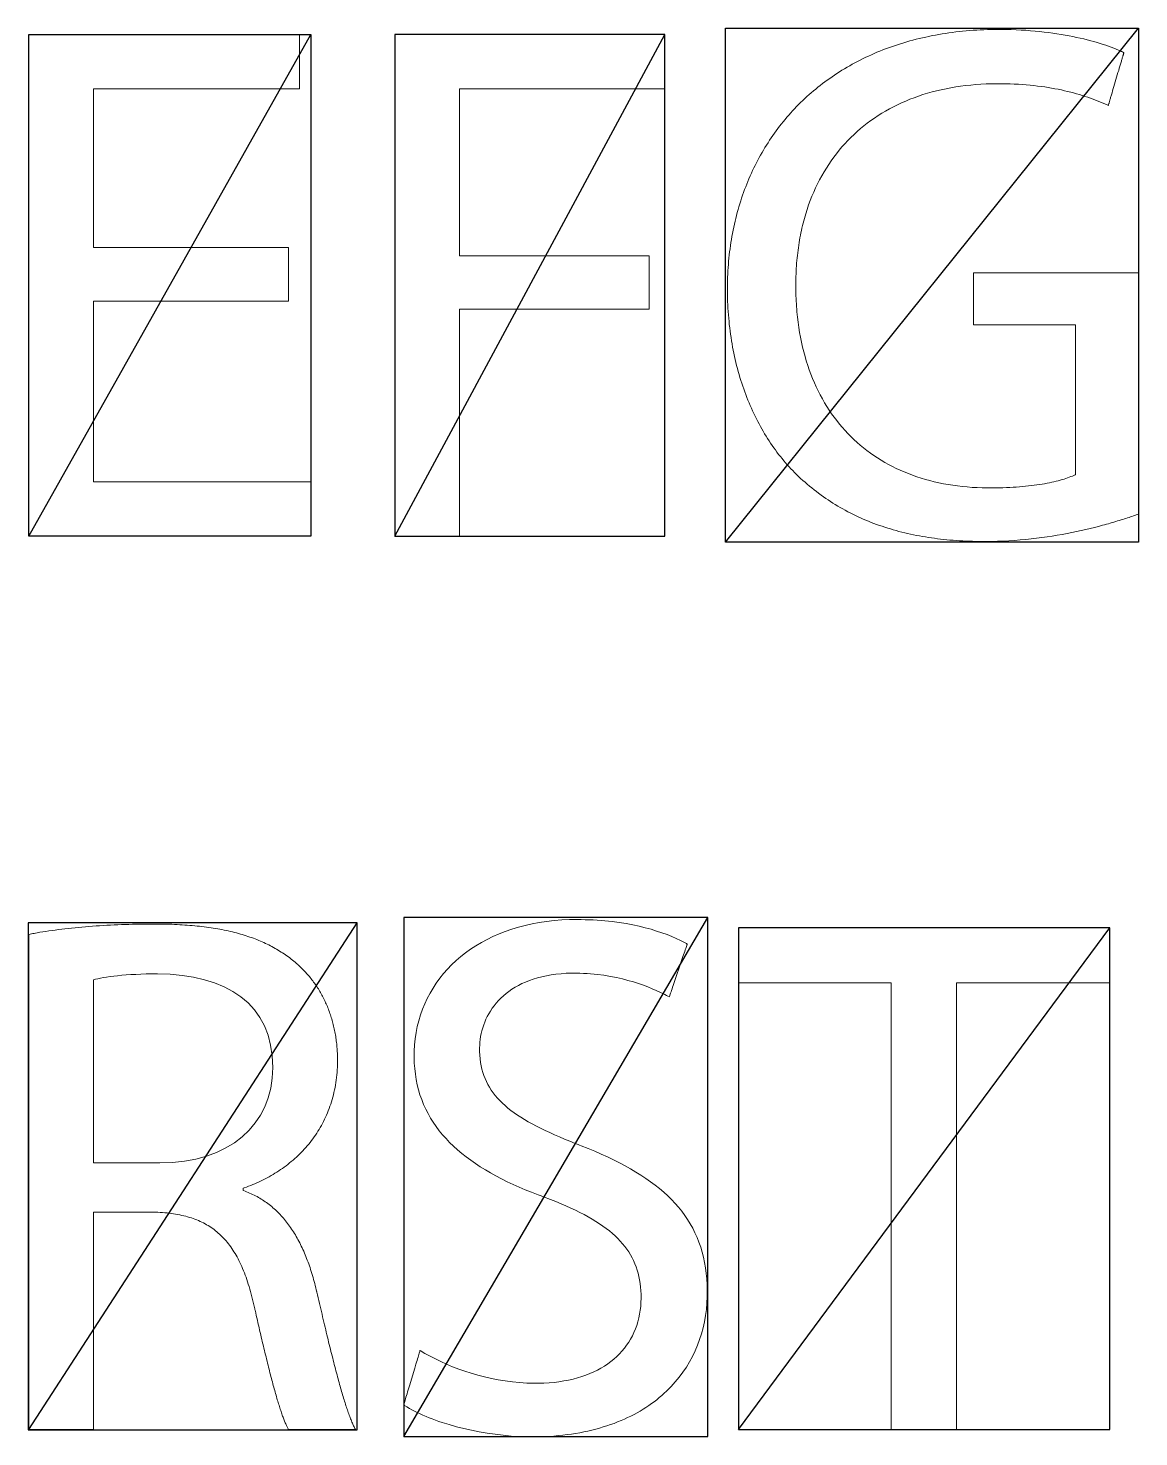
# Model space of a CAD drawing. Header units: millimetres. Extents: x 0 to 125, y 0 to 142.
# Drawn here: x 2.36 to 26.72, y 71.18 to 102.07 of the extents above; entities that cross this region are included whole.
import ezdxf

# ---------------------------------------------------------------- set-up
doc = ezdxf.new("R2010")
doc.units = ezdxf.units.MM
doc.header["$MEASUREMENT"] = 0
doc.layers.add('Layer 1', color=7, linetype='Continuous')

msp = doc.modelspace()

# ---------------------------------------------------------------- linework, layer by layer
for p, q in [((17.654, 90.8), (26.709, 102.07)), ((2.37, 90.928), (8.555, 101.929)), ((10.398, 90.928), (16.323, 101.929)), ((10.595, 71.188), (17.265, 82.566)), ((2.37, 71.346), (9.575, 82.451)), ((17.938, 71.346), (26.081, 82.346))]:
    msp.add_line(p, q)
for points in [[(17.654, 102.07), (26.709, 102.07), (26.709, 90.8), (17.654, 90.8)], [(8.555, 90.928), (2.37, 90.928), (2.37, 101.929), (8.555, 101.929)], [(10.398, 90.928), (16.323, 90.928), (16.323, 101.929), (10.398, 101.929)], [(10.595, 71.188), (17.265, 71.188), (17.265, 82.566), (10.595, 82.566)], [(2.357, 71.333), (9.575, 71.333), (9.575, 82.451), (2.357, 82.451)], [(17.938, 71.346), (26.081, 71.346), (26.081, 82.346), (17.938, 82.346)]]:
    msp.add_lwpolyline(points, close=True)
at = {"layer": 'Layer 1', "lineweight": 0}
for points in [[(26.718, 91.418), (26.69, 91.408), (26.661, 91.398), (26.631, 91.387), (26.6, 91.377), (26.568, 91.366), (26.536, 91.355), (26.503, 91.344), (26.469, 91.333), (26.435, 91.321), (26.4, 91.31), (26.364, 91.298), (26.327, 91.287), (26.29, 91.275), (26.252, 91.264), (26.213, 91.252), (26.173, 91.24), (26.133, 91.228), (26.092, 91.216), (26.051, 91.204), (26.009, 91.193), (25.966, 91.181), (25.923, 91.169), (25.834, 91.145), (25.743, 91.122), (25.649, 91.099), (25.553, 91.076), (25.455, 91.054), (25.354, 91.032), (25.251, 91.011), (25.146, 90.99), (25.039, 90.97), (24.93, 90.951), (24.819, 90.933), (24.706, 90.916), (24.592, 90.9), (24.475, 90.885), (24.357, 90.871), (24.237, 90.859), (24.116, 90.848), (23.993, 90.838), (23.869, 90.83), (23.743, 90.823), (23.615, 90.819), (23.487, 90.816), (23.357, 90.814), (23.341, 90.814), (23.323, 90.814), (23.286, 90.814), (23.213, 90.815), (23.141, 90.816), (23.069, 90.818), (22.998, 90.82), (22.927, 90.823), (22.856, 90.827), (22.785, 90.831), (22.715, 90.835), (22.646, 90.841), (22.576, 90.846), (22.507, 90.853), (22.439, 90.86), (22.371, 90.867), (22.303, 90.875), (22.236, 90.884), (22.169, 90.893), (22.102, 90.903), (22.036, 90.914), (21.97, 90.925), (21.904, 90.937), (21.839, 90.949), (21.774, 90.962), (21.71, 90.976), (21.646, 90.99), (21.582, 91.005), (21.519, 91.02), (21.456, 91.036), (21.394, 91.053), (21.332, 91.071), (21.27, 91.089), (21.209, 91.107), (21.148, 91.127), (21.087, 91.147), (21.027, 91.167), (20.967, 91.189), (20.908, 91.211), (20.849, 91.234), (20.79, 91.257), (20.732, 91.281), (20.674, 91.306), (20.616, 91.331), (20.559, 91.357), (20.502, 91.384), (20.446, 91.411), (20.39, 91.44), (20.334, 91.468), (20.279, 91.498), (20.224, 91.528), (20.169, 91.559), (20.115, 91.591), (20.061, 91.623), (20.008, 91.657), (19.955, 91.69), (19.902, 91.725), (19.85, 91.76), (19.798, 91.796), (19.747, 91.833), (19.695, 91.871), (19.645, 91.909), (19.594, 91.948), (19.544, 91.988), (19.495, 92.029), (19.445, 92.07), (19.397, 92.112), (19.348, 92.155), (19.3, 92.198), (19.252, 92.243), (19.229, 92.265), (19.208, 92.286), (19.166, 92.326), (19.126, 92.368), (19.086, 92.41), (19.046, 92.453), (19.007, 92.497), (18.968, 92.541), (18.93, 92.586), (18.892, 92.632), (18.855, 92.678), (18.818, 92.725), (18.781, 92.773), (18.746, 92.821), (18.71, 92.87), (18.676, 92.92), (18.642, 92.97), (18.608, 93.021), (18.575, 93.072), (18.542, 93.124), (18.51, 93.177), (18.479, 93.23), (18.448, 93.284), (18.417, 93.338), (18.387, 93.393), (18.358, 93.449), (18.329, 93.505), (18.301, 93.562), (18.274, 93.619), (18.247, 93.677), (18.22, 93.735), (18.194, 93.794), (18.169, 93.854), (18.145, 93.914), (18.121, 93.974), (18.097, 94.036), (18.074, 94.097), (18.052, 94.159), (18.031, 94.222), (18.01, 94.285), (17.989, 94.348), (17.97, 94.412), (17.951, 94.477), (17.932, 94.542), (17.915, 94.607), (17.897, 94.673), (17.881, 94.74), (17.865, 94.807), (17.85, 94.874), (17.836, 94.941), (17.822, 95.01), (17.809, 95.078), (17.796, 95.147), (17.784, 95.217), (17.773, 95.286), (17.763, 95.357), (17.753, 95.427), (17.744, 95.498), (17.736, 95.57), (17.729, 95.641), (17.722, 95.713), (17.716, 95.786), (17.71, 95.859), (17.705, 95.932), (17.701, 96.005), (17.698, 96.079), (17.696, 96.154), (17.694, 96.228), (17.693, 96.303), (17.693, 96.341), (17.693, 96.359), (17.693, 96.362), (17.693, 96.363), (17.693, 96.365), (17.693, 96.374), (17.693, 96.392), (17.694, 96.464), (17.696, 96.535), (17.698, 96.607), (17.701, 96.678), (17.705, 96.748), (17.71, 96.819), (17.715, 96.889), (17.721, 96.958), (17.728, 97.028), (17.735, 97.097), (17.743, 97.166), (17.752, 97.234), (17.762, 97.302), (17.772, 97.37), (17.783, 97.437), (17.794, 97.505), (17.806, 97.571), (17.819, 97.638), (17.833, 97.704), (17.847, 97.77), (17.862, 97.835), (17.878, 97.9), (17.894, 97.965), (17.911, 98.029), (17.929, 98.093), (17.947, 98.156), (17.966, 98.219), (17.986, 98.282), (18.006, 98.345), (18.027, 98.407), (18.049, 98.468), (18.072, 98.529), (18.095, 98.59), (18.118, 98.651), (18.143, 98.711), (18.167, 98.77), (18.193, 98.829), (18.219, 98.888), (18.246, 98.946), (18.274, 99.004), (18.302, 99.062), (18.331, 99.119), (18.36, 99.176), (18.391, 99.232), (18.421, 99.287), (18.453, 99.343), (18.485, 99.398), (18.517, 99.452), (18.551, 99.506), (18.585, 99.559), (18.619, 99.612), (18.654, 99.665), (18.69, 99.717), (18.727, 99.769), (18.764, 99.82), (18.801, 99.87), (18.84, 99.92), (18.878, 99.97), (18.918, 100.019), (18.958, 100.068), (18.999, 100.116), (19.04, 100.164), (19.082, 100.211), (19.124, 100.258), (19.167, 100.304), (19.211, 100.349), (19.255, 100.394), (19.3, 100.439), (19.346, 100.483), (19.392, 100.527), (19.438, 100.57), (19.486, 100.612), (19.534, 100.654), (19.582, 100.695), (19.631, 100.736), (19.68, 100.776), (19.731, 100.816), (19.781, 100.855), (19.833, 100.894), (19.884, 100.932), (19.937, 100.969), (19.99, 101.006), (20.043, 101.042), (20.097, 101.078), (20.152, 101.113), (20.207, 101.147), (20.263, 101.181), (20.319, 101.215), (20.376, 101.247), (20.434, 101.28), (20.492, 101.311), (20.55, 101.342), (20.609, 101.372), (20.669, 101.402), (20.729, 101.431), (20.79, 101.459), (20.851, 101.487), (20.913, 101.514), (20.975, 101.541), (21.038, 101.567), (21.101, 101.592), (21.165, 101.617), (21.23, 101.641), (21.295, 101.664), (21.36, 101.686), (21.426, 101.708), (21.493, 101.73), (21.56, 101.75), (21.627, 101.77), (21.695, 101.79), (21.764, 101.808), (21.833, 101.826), (21.903, 101.843), (21.973, 101.86), (22.043, 101.876), (22.114, 101.891), (22.186, 101.906), (22.258, 101.919), (22.331, 101.932), (22.404, 101.945), (22.477, 101.956), (22.551, 101.967), (22.626, 101.977), (22.701, 101.987), (22.777, 101.996), (22.853, 102.004), (22.929, 102.011), (23.006, 102.017), (23.084, 102.023), (23.162, 102.028), (23.24, 102.033), (23.319, 102.036), (23.398, 102.039), (23.478, 102.041), (23.558, 102.042), (23.639, 102.043), (23.649, 102.043), (23.653, 102.043), (23.66, 102.043), (23.674, 102.043), (23.702, 102.043), (23.812, 102.041), (23.921, 102.038), (24.029, 102.034), (24.135, 102.029), (24.239, 102.023), (24.342, 102.015), (24.443, 102.006), (24.542, 101.996), (24.64, 101.986), (24.736, 101.974), (24.83, 101.961), (24.922, 101.948), (25.012, 101.933), (25.1, 101.918), (25.187, 101.902), (25.271, 101.886), (25.353, 101.869), (25.434, 101.851), (25.512, 101.833), (25.588, 101.814), (25.662, 101.795), (25.733, 101.775), (25.802, 101.755), (25.869, 101.735), (25.934, 101.715), (25.996, 101.694), (26.056, 101.674), (26.114, 101.653), (26.169, 101.632), (26.221, 101.612), (26.271, 101.591), (26.295, 101.581), (26.319, 101.571), (26.341, 101.56), (26.363, 101.55), (26.385, 101.54), (26.39, 101.538), (26.391, 101.537), (26.392, 101.537), (26.392, 101.537), (26.392, 101.537), (26.391, 101.535), (26.39, 101.532), (26.389, 101.527), (26.387, 101.521), (26.385, 101.514), (26.383, 101.506), (26.38, 101.496), (26.377, 101.486), (26.373, 101.474), (26.369, 101.461), (26.365, 101.447), (26.361, 101.432), (26.356, 101.416), (26.351, 101.399), (26.346, 101.382), (26.34, 101.363), (26.335, 101.344), (26.329, 101.324), (26.323, 101.304), (26.316, 101.283), (26.303, 101.238), (26.29, 101.192), (26.276, 101.145), (26.261, 101.095), (26.246, 101.045), (26.216, 100.944), (26.186, 100.843), (26.172, 100.793), (26.157, 100.745), (26.144, 100.698), (26.13, 100.653), (26.117, 100.61), (26.111, 100.589), (26.106, 100.569), (26.1, 100.55), (26.094, 100.532), (26.089, 100.514), (26.084, 100.498), (26.08, 100.482), (26.075, 100.467), (26.071, 100.453), (26.067, 100.44), (26.064, 100.429), (26.061, 100.418), (26.058, 100.408), (26.055, 100.4), (26.053, 100.393), (26.052, 100.387), (26.05, 100.383), (26.05, 100.38), (26.049, 100.378), (26.049, 100.378), (26.049, 100.378), (26.049, 100.378), (26.048, 100.378), (26.045, 100.38), (26.039, 100.383), (25.986, 100.405), (25.933, 100.428), (25.88, 100.45), (25.825, 100.472), (25.769, 100.493), (25.713, 100.515), (25.655, 100.535), (25.597, 100.555), (25.537, 100.575), (25.477, 100.595), (25.415, 100.614), (25.352, 100.632), (25.288, 100.65), (25.223, 100.667), (25.156, 100.683), (25.089, 100.699), (25.02, 100.715), (24.949, 100.729), (24.877, 100.743), (24.804, 100.756), (24.729, 100.769), (24.653, 100.781), (24.576, 100.791), (24.496, 100.801), (24.416, 100.811), (24.333, 100.819), (24.249, 100.826), (24.163, 100.833), (24.076, 100.839), (23.986, 100.843), (23.895, 100.847), (23.802, 100.849), (23.707, 100.851), (23.659, 100.851), (23.635, 100.851), (23.623, 100.851), (23.62, 100.851), (23.618, 100.851), (23.618, 100.851), (23.616, 100.851), (23.602, 100.851), (23.485, 100.85), (23.369, 100.846), (23.255, 100.841), (23.141, 100.833), (23.03, 100.823), (22.919, 100.811), (22.81, 100.797), (22.702, 100.781), (22.595, 100.763), (22.489, 100.743), (22.385, 100.721), (22.283, 100.697), (22.182, 100.671), (22.082, 100.642), (21.983, 100.612), (21.886, 100.58), (21.791, 100.546), (21.696, 100.51), (21.604, 100.472), (21.513, 100.432), (21.423, 100.39), (21.335, 100.346), (21.248, 100.3), (21.163, 100.252), (21.08, 100.203), (20.998, 100.152), (20.918, 100.098), (20.839, 100.043), (20.762, 99.986), (20.687, 99.927), (20.613, 99.867), (20.541, 99.804), (20.471, 99.74), (20.402, 99.674), (20.335, 99.606), (20.27, 99.537), (20.207, 99.466), (20.145, 99.393), (20.085, 99.318), (20.027, 99.241), (19.971, 99.163), (19.916, 99.083), (19.864, 99.002), (19.813, 98.918), (19.764, 98.834), (19.717, 98.747), (19.672, 98.659), (19.629, 98.569), (19.588, 98.477), (19.549, 98.384), (19.511, 98.29), (19.476, 98.193), (19.443, 98.095), (19.412, 97.996), (19.382, 97.895), (19.355, 97.792), (19.342, 97.74), (19.33, 97.688), (19.318, 97.636), (19.307, 97.583), (19.296, 97.529), (19.286, 97.475), (19.276, 97.421), (19.267, 97.367), (19.259, 97.312), (19.251, 97.257), (19.243, 97.201), (19.236, 97.145), (19.23, 97.089), (19.224, 97.032), (19.218, 96.975), (19.213, 96.917), (19.209, 96.86), (19.205, 96.801), (19.202, 96.743), (19.199, 96.684), (19.197, 96.625), (19.196, 96.565), (19.195, 96.505), (19.194, 96.445), (19.195, 96.323), (19.196, 96.262), (19.198, 96.202), (19.2, 96.142), (19.203, 96.083), (19.206, 96.024), (19.21, 95.965), (19.215, 95.907), (19.22, 95.849), (19.225, 95.792), (19.231, 95.735), (19.245, 95.622), (19.26, 95.51), (19.278, 95.4), (19.297, 95.292), (19.319, 95.185), (19.343, 95.079), (19.368, 94.976), (19.396, 94.874), (19.425, 94.773), (19.457, 94.674), (19.49, 94.577), (19.525, 94.481), (19.563, 94.387), (19.602, 94.295), (19.643, 94.204), (19.685, 94.115), (19.73, 94.028), (19.777, 93.942), (19.825, 93.858), (19.875, 93.776), (19.927, 93.695), (19.98, 93.616), (20.036, 93.539), (20.093, 93.464), (20.151, 93.39), (20.212, 93.319), (20.274, 93.249), (20.338, 93.18), (20.403, 93.114), (20.47, 93.049), (20.539, 92.986), (20.609, 92.925), (20.681, 92.866), (20.755, 92.809), (20.83, 92.753), (20.907, 92.7), (20.985, 92.648), (21.064, 92.598), (21.146, 92.55), (21.228, 92.504), (21.312, 92.46), (21.398, 92.417), (21.485, 92.377), (21.574, 92.339), (21.663, 92.302), (21.755, 92.268), (21.847, 92.235), (21.941, 92.205), (22.037, 92.176), (22.133, 92.149), (22.231, 92.125), (22.331, 92.102), (22.431, 92.082), (22.533, 92.063), (22.636, 92.047), (22.741, 92.032), (22.847, 92.02), (22.953, 92.01), (23.061, 92.001), (23.171, 91.995), (23.281, 91.991), (23.393, 91.989), (23.421, 91.989), (23.435, 91.989), (23.438, 91.989), (23.439, 91.989), (23.442, 91.989), (23.462, 91.989), (23.503, 91.989), (23.582, 91.99), (23.661, 91.992), (23.737, 91.994), (23.813, 91.997), (23.886, 92), (23.959, 92.004), (24.029, 92.009), (24.098, 92.014), (24.166, 92.019), (24.232, 92.025), (24.296, 92.032), (24.359, 92.039), (24.421, 92.047), (24.481, 92.055), (24.539, 92.064), (24.596, 92.073), (24.651, 92.082), (24.705, 92.092), (24.757, 92.102), (24.807, 92.113), (24.856, 92.124), (24.904, 92.135), (24.95, 92.147), (24.994, 92.159), (25.037, 92.171), (25.078, 92.183), (25.117, 92.196), (25.155, 92.209), (25.192, 92.223), (25.226, 92.236), (25.26, 92.25), (25.291, 92.264), (25.321, 92.278), (25.328, 92.282), (25.33, 92.283), (25.331, 92.283), (25.331, 92.283), (25.331, 92.283), (25.331, 92.285), (25.331, 92.287), (25.331, 92.29), (25.331, 92.294), (25.331, 92.3), (25.331, 92.306), (25.331, 92.313), (25.331, 92.321), (25.331, 92.33), (25.331, 92.34), (25.331, 92.351), (25.331, 92.363), (25.331, 92.375), (25.331, 92.389), (25.331, 92.403), (25.331, 92.418), (25.331, 92.434), (25.331, 92.45), (25.331, 92.468), (25.331, 92.486), (25.331, 92.505), (25.331, 92.524), (25.331, 92.545), (25.331, 92.566), (25.331, 92.587), (25.331, 92.61), (25.331, 92.656), (25.331, 92.705), (25.331, 92.757), (25.331, 92.81), (25.331, 92.866), (25.331, 92.923), (25.331, 92.983), (25.331, 93.044), (25.331, 93.107), (25.331, 93.171), (25.331, 93.236), (25.331, 93.303), (25.331, 93.371), (25.331, 93.44), (25.331, 93.509), (25.331, 93.58), (25.331, 93.722), (25.331, 93.866), (25.331, 94.153), (25.331, 94.295), (25.331, 94.365), (25.331, 94.435), (25.331, 94.503), (25.331, 94.57), (25.331, 94.637), (25.331, 94.702), (25.331, 94.765), (25.331, 94.827), (25.331, 94.888), (25.331, 94.946), (25.331, 95.003), (25.331, 95.058), (25.331, 95.111), (25.331, 95.161), (25.331, 95.209), (25.331, 95.255), (25.331, 95.277), (25.331, 95.298), (25.331, 95.318), (25.331, 95.338), (25.331, 95.357), (25.331, 95.375), (25.331, 95.393), (25.331, 95.41), (25.331, 95.426), (25.331, 95.441), (25.331, 95.455), (25.331, 95.469), (25.331, 95.482), (25.331, 95.493), (25.331, 95.504), (25.331, 95.515), (25.331, 95.524), (25.331, 95.532), (25.331, 95.539), (25.331, 95.546), (25.331, 95.551), (25.331, 95.556), (25.331, 95.559), (25.331, 95.562), (25.331, 95.563), (25.331, 95.564), (25.33, 95.564), (25.329, 95.564), (25.327, 95.564), (25.325, 95.564), (25.322, 95.564), (25.318, 95.564), (25.313, 95.564), (25.308, 95.564), (25.296, 95.564), (25.281, 95.564), (25.264, 95.564), (25.245, 95.564), (25.223, 95.564), (25.199, 95.564), (25.174, 95.564), (25.146, 95.564), (25.116, 95.564), (25.085, 95.564), (25.052, 95.564), (25.018, 95.564), (24.981, 95.564), (24.944, 95.564), (24.905, 95.564), (24.865, 95.564), (24.823, 95.564), (24.781, 95.564), (24.737, 95.564), (24.693, 95.564), (24.648, 95.564), (24.602, 95.564), (24.555, 95.564), (24.46, 95.564), (24.363, 95.564), (24.265, 95.564), (24.069, 95.564), (23.972, 95.564), (23.877, 95.564), (23.83, 95.564), (23.784, 95.564), (23.739, 95.564), (23.694, 95.564), (23.65, 95.564), (23.608, 95.564), (23.566, 95.564), (23.526, 95.564), (23.487, 95.564), (23.449, 95.564), (23.413, 95.564), (23.378, 95.564), (23.345, 95.564), (23.313, 95.564), (23.284, 95.564), (23.256, 95.564), (23.23, 95.564), (23.206, 95.564), (23.184, 95.564), (23.164, 95.564), (23.147, 95.564), (23.132, 95.564), (23.119, 95.564), (23.109, 95.564), (23.105, 95.564), (23.102, 95.564), (23.099, 95.564), (23.097, 95.564), (23.096, 95.564), (23.095, 95.564), (23.095, 95.564), (23.095, 95.566), (23.095, 95.569), (23.095, 95.574), (23.095, 95.58), (23.095, 95.587), (23.095, 95.595), (23.095, 95.605), (23.095, 95.616), (23.095, 95.627), (23.095, 95.64), (23.095, 95.654), (23.095, 95.669), (23.095, 95.685), (23.095, 95.701), (23.095, 95.719), (23.095, 95.737), (23.095, 95.756), (23.095, 95.776), (23.095, 95.817), (23.095, 95.861), (23.095, 95.906), (23.095, 95.953), (23.095, 96.002), (23.095, 96.101), (23.095, 96.202), (23.095, 96.251), (23.095, 96.3), (23.095, 96.348), (23.095, 96.394), (23.095, 96.438), (23.095, 96.48), (23.095, 96.5), (23.095, 96.52), (23.095, 96.539), (23.095, 96.557), (23.095, 96.574), (23.095, 96.59), (23.095, 96.606), (23.095, 96.62), (23.095, 96.634), (23.095, 96.646), (23.095, 96.658), (23.095, 96.668), (23.095, 96.677), (23.095, 96.685), (23.095, 96.692), (23.095, 96.697), (23.095, 96.702), (23.095, 96.704), (23.095, 96.706), (23.095, 96.706), (23.096, 96.706), (23.097, 96.706), (23.1, 96.706), (23.104, 96.706), (23.11, 96.706), (23.116, 96.706), (23.123, 96.706), (23.131, 96.706), (23.141, 96.706), (23.151, 96.706), (23.162, 96.706), (23.175, 96.706), (23.188, 96.706), (23.202, 96.706), (23.218, 96.706), (23.234, 96.706), (23.251, 96.706), (23.268, 96.706), (23.287, 96.706), (23.307, 96.706), (23.327, 96.706), (23.348, 96.706), (23.37, 96.706), (23.393, 96.706), (23.416, 96.706), (23.441, 96.706), (23.466, 96.706), (23.491, 96.706), (23.518, 96.706), (23.545, 96.706), (23.572, 96.706), (23.63, 96.706), (23.689, 96.706), (23.751, 96.706), (23.815, 96.706), (23.881, 96.706), (23.949, 96.706), (24.019, 96.706), (24.09, 96.706), (24.162, 96.706), (24.236, 96.706), (24.311, 96.706), (24.388, 96.706), (24.465, 96.706), (24.621, 96.706), (24.779, 96.706), (25.097, 96.706), (25.255, 96.706), (25.333, 96.706), (25.41, 96.706), (25.486, 96.706), (25.562, 96.706), (25.636, 96.706), (25.709, 96.706), (25.78, 96.706), (25.85, 96.706), (25.918, 96.706), (25.985, 96.706), (26.049, 96.706), (26.112, 96.706), (26.172, 96.706), (26.229, 96.706), (26.257, 96.706), (26.285, 96.706), (26.311, 96.706), (26.337, 96.706), (26.362, 96.706), (26.387, 96.706), (26.411, 96.706), (26.434, 96.706), (26.456, 96.706), (26.478, 96.706), (26.498, 96.706), (26.518, 96.706), (26.537, 96.706), (26.555, 96.706), (26.573, 96.706), (26.589, 96.706), (26.605, 96.706), (26.619, 96.706), (26.633, 96.706), (26.646, 96.706), (26.657, 96.706), (26.668, 96.706), (26.678, 96.706), (26.687, 96.706), (26.694, 96.706), (26.701, 96.706), (26.707, 96.706), (26.711, 96.706), (26.715, 96.706), (26.717, 96.706), (26.718, 96.706), (26.718, 96.706), (26.718, 96.704), (26.718, 96.701), (26.718, 96.696), (26.718, 96.689), (26.718, 96.681), (26.718, 96.671), (26.718, 96.659), (26.718, 96.647), (26.718, 96.632), (26.718, 96.616), (26.718, 96.599), (26.718, 96.58), (26.718, 96.56), (26.718, 96.539), (26.718, 96.516), (26.718, 96.492), (26.718, 96.467), (26.718, 96.44), (26.718, 96.412), (26.718, 96.383), (26.718, 96.353), (26.718, 96.321), (26.718, 96.289), (26.718, 96.255), (26.718, 96.22), (26.718, 96.184), (26.718, 96.148), (26.718, 96.11), (26.718, 96.071), (26.718, 96.031), (26.718, 95.99), (26.718, 95.948), (26.718, 95.906), (26.718, 95.862), (26.718, 95.818), (26.718, 95.773), (26.718, 95.727), (26.718, 95.68), (26.718, 95.633), (26.718, 95.585), (26.718, 95.536), (26.718, 95.486), (26.718, 95.385), (26.718, 95.282), (26.718, 95.176), (26.718, 95.069), (26.718, 94.96), (26.718, 94.849), (26.718, 94.737), (26.718, 94.624), (26.718, 94.509), (26.718, 94.279), (26.718, 93.814), (26.718, 93.584), (26.718, 93.47), (26.718, 93.357), (26.718, 93.245), (26.718, 93.135), (26.718, 93.026), (26.718, 92.919), (26.718, 92.814), (26.718, 92.712), (26.718, 92.611), (26.718, 92.562), (26.718, 92.514), (26.718, 92.466), (26.718, 92.419), (26.718, 92.373), (26.718, 92.327), (26.718, 92.282), (26.718, 92.239), (26.718, 92.196), (26.718, 92.153), (26.718, 92.112), (26.718, 92.072), (26.718, 92.032), (26.718, 91.994), (26.718, 91.957), (26.718, 91.92), (26.718, 91.885), (26.718, 91.851), (26.718, 91.818), (26.718, 91.786), (26.718, 91.755), (26.718, 91.725), (26.718, 91.697), (26.718, 91.67), (26.718, 91.644), (26.718, 91.619), (26.718, 91.596), (26.718, 91.573), (26.718, 91.553), (26.718, 91.533), (26.718, 91.516), (26.718, 91.499), (26.718, 91.484), (26.718, 91.47), (26.718, 91.458), (26.718, 91.448), (26.718, 91.439), (26.718, 91.431), (26.718, 91.426), (26.718, 91.421), (26.718, 91.419), (26.718, 91.418)], [(10.953, 73.076), (11.06, 73.012), (11.172, 72.95), (11.289, 72.889), (11.411, 72.831), (11.536, 72.774), (11.666, 72.72), (11.8, 72.669), (11.937, 72.621), (12.077, 72.576), (12.221, 72.534), (12.368, 72.496), (12.517, 72.462), (12.668, 72.433), (12.822, 72.408), (12.978, 72.387), (13.135, 72.372), (13.293, 72.362), (13.453, 72.358), (13.493, 72.357), (13.498, 72.357), (13.506, 72.357), (13.52, 72.357), (13.55, 72.358), (13.667, 72.361), (13.781, 72.367), (13.892, 72.377), (14, 72.39), (14.105, 72.407), (14.208, 72.426), (14.308, 72.449), (14.404, 72.474), (14.498, 72.503), (14.589, 72.535), (14.677, 72.569), (14.761, 72.607), (14.843, 72.647), (14.921, 72.69), (14.997, 72.735), (15.069, 72.783), (15.138, 72.834), (15.204, 72.887), (15.266, 72.943), (15.325, 73.001), (15.381, 73.062), (15.434, 73.125), (15.483, 73.19), (15.529, 73.258), (15.571, 73.327), (15.61, 73.399), (15.645, 73.473), (15.677, 73.549), (15.705, 73.626), (15.73, 73.706), (15.751, 73.788), (15.768, 73.871), (15.782, 73.956), (15.792, 74.043), (15.798, 74.131), (15.8, 74.221), (15.8, 74.264), (15.799, 74.306), (15.796, 74.388), (15.789, 74.467), (15.78, 74.545), (15.769, 74.622), (15.754, 74.696), (15.736, 74.769), (15.716, 74.84), (15.693, 74.91), (15.666, 74.978), (15.637, 75.045), (15.605, 75.11), (15.569, 75.174), (15.53, 75.236), (15.489, 75.298), (15.444, 75.358), (15.396, 75.417), (15.344, 75.475), (15.289, 75.531), (15.231, 75.587), (15.17, 75.642), (15.105, 75.696), (15.036, 75.749), (14.964, 75.802), (14.889, 75.853), (14.81, 75.904), (14.727, 75.955), (14.641, 76.004), (14.551, 76.054), (14.457, 76.102), (14.359, 76.151), (14.258, 76.199), (14.153, 76.246), (14.044, 76.294), (13.931, 76.341), (13.814, 76.388), (13.754, 76.411), (13.722, 76.423), (13.686, 76.436), (13.541, 76.489), (13.399, 76.544), (13.261, 76.6), (13.126, 76.658), (12.994, 76.717), (12.865, 76.777), (12.74, 76.839), (12.618, 76.903), (12.5, 76.968), (12.385, 77.035), (12.274, 77.104), (12.167, 77.175), (12.063, 77.247), (11.963, 77.321), (11.867, 77.397), (11.775, 77.475), (11.686, 77.555), (11.602, 77.637), (11.522, 77.721), (11.445, 77.807), (11.373, 77.895), (11.305, 77.986), (11.242, 78.079), (11.182, 78.173), (11.127, 78.271), (11.077, 78.37), (11.03, 78.472), (10.989, 78.576), (10.951, 78.683), (10.919, 78.792), (10.891, 78.904), (10.868, 79.018), (10.849, 79.135), (10.836, 79.255), (10.827, 79.377), (10.823, 79.502), (10.823, 79.534), (10.823, 79.568), (10.824, 79.638), (10.832, 79.776), (10.846, 79.912), (10.866, 80.046), (10.892, 80.177), (10.924, 80.306), (10.962, 80.433), (11.006, 80.556), (11.055, 80.677), (11.11, 80.795), (11.171, 80.91), (11.237, 81.022), (11.308, 81.131), (11.385, 81.236), (11.466, 81.339), (11.553, 81.437), (11.645, 81.532), (11.742, 81.624), (11.844, 81.711), (11.951, 81.795), (12.062, 81.875), (12.177, 81.951), (12.298, 82.022), (12.422, 82.089), (12.551, 82.152), (12.685, 82.21), (12.822, 82.264), (12.963, 82.313), (13.109, 82.357), (13.258, 82.396), (13.411, 82.431), (13.568, 82.46), (13.729, 82.484), (13.893, 82.502), (14.06, 82.515), (14.231, 82.523), (14.318, 82.525), (14.362, 82.525), (14.373, 82.525), (14.378, 82.525), (14.382, 82.525), (14.394, 82.525), (14.485, 82.524), (14.575, 82.522), (14.664, 82.519), (14.751, 82.515), (14.837, 82.51), (14.922, 82.504), (15.005, 82.497), (15.086, 82.489), (15.167, 82.48), (15.323, 82.459), (15.474, 82.435), (15.619, 82.408), (15.758, 82.378), (15.892, 82.346), (16.02, 82.311), (16.142, 82.273), (16.258, 82.234), (16.369, 82.194), (16.474, 82.152), (16.573, 82.108), (16.666, 82.064), (16.753, 82.019), (16.795, 81.996), (16.805, 81.991), (16.81, 81.988), (16.812, 81.987), (16.812, 81.987), (16.812, 81.986), (16.81, 81.98), (16.807, 81.97), (16.802, 81.956), (16.795, 81.937), (16.788, 81.914), (16.779, 81.888), (16.769, 81.858), (16.758, 81.825), (16.746, 81.79), (16.733, 81.752), (16.719, 81.712), (16.705, 81.67), (16.675, 81.581), (16.644, 81.488), (16.58, 81.299), (16.549, 81.207), (16.519, 81.12), (16.506, 81.079), (16.492, 81.04), (16.48, 81.004), (16.469, 80.97), (16.458, 80.939), (16.449, 80.911), (16.441, 80.887), (16.434, 80.866), (16.428, 80.85), (16.424, 80.838), (16.421, 80.83), (16.421, 80.828), (16.39, 80.844), (16.358, 80.861), (16.325, 80.878), (16.289, 80.896), (16.214, 80.933), (16.132, 80.97), (16.044, 81.008), (15.95, 81.047), (15.85, 81.084), (15.743, 81.121), (15.631, 81.157), (15.513, 81.191), (15.39, 81.223), (15.261, 81.253), (15.127, 81.279), (14.987, 81.302), (14.842, 81.321), (14.768, 81.329), (14.692, 81.336), (14.616, 81.341), (14.538, 81.345), (14.458, 81.348), (14.378, 81.35), (14.337, 81.35), (14.332, 81.35), (14.325, 81.35), (14.31, 81.35), (14.279, 81.35), (14.16, 81.346), (14.045, 81.338), (13.934, 81.327), (13.826, 81.312), (13.723, 81.294), (13.624, 81.272), (13.529, 81.248), (13.437, 81.22), (13.35, 81.189), (13.266, 81.155), (13.186, 81.119), (13.109, 81.08), (13.036, 81.039), (12.967, 80.995), (12.901, 80.949), (12.839, 80.901), (12.78, 80.851), (12.724, 80.8), (12.672, 80.747), (12.624, 80.692), (12.578, 80.636), (12.536, 80.578), (12.497, 80.519), (12.461, 80.46), (12.428, 80.399), (12.398, 80.338), (12.372, 80.276), (12.348, 80.213), (12.327, 80.151), (12.309, 80.087), (12.294, 80.024), (12.281, 79.961), (12.272, 79.898), (12.265, 79.835), (12.261, 79.772), (12.259, 79.71), (12.259, 79.703), (12.259, 79.693), (12.259, 79.672), (12.26, 79.63), (12.264, 79.549), (12.271, 79.47), (12.281, 79.393), (12.295, 79.318), (12.311, 79.245), (12.331, 79.174), (12.353, 79.105), (12.379, 79.038), (12.408, 78.972), (12.441, 78.908), (12.476, 78.846), (12.515, 78.785), (12.557, 78.725), (12.602, 78.667), (12.651, 78.609), (12.703, 78.554), (12.758, 78.499), (12.817, 78.445), (12.879, 78.392), (12.945, 78.34), (13.014, 78.289), (13.087, 78.238), (13.163, 78.189), (13.243, 78.139), (13.326, 78.091), (13.413, 78.042), (13.503, 77.994), (13.597, 77.947), (13.695, 77.899), (13.796, 77.852), (13.901, 77.804), (14.009, 77.757), (14.122, 77.71), (14.238, 77.662), (14.358, 77.614), (14.419, 77.59), (14.451, 77.578), (14.489, 77.563), (14.639, 77.504), (14.784, 77.443), (14.925, 77.382), (15.062, 77.319), (15.195, 77.256), (15.324, 77.191), (15.449, 77.125), (15.569, 77.058), (15.686, 76.989), (15.798, 76.919), (15.906, 76.848), (16.01, 76.775), (16.11, 76.7), (16.206, 76.624), (16.297, 76.546), (16.385, 76.466), (16.468, 76.385), (16.547, 76.301), (16.622, 76.215), (16.693, 76.127), (16.759, 76.037), (16.822, 75.945), (16.88, 75.851), (16.934, 75.754), (16.983, 75.655), (17.029, 75.553), (17.07, 75.449), (17.108, 75.342), (17.14, 75.233), (17.169, 75.121), (17.194, 75.006), (17.214, 74.888), (17.23, 74.767), (17.242, 74.643), (17.249, 74.516), (17.253, 74.386), (17.253, 74.319), (17.252, 74.249), (17.245, 74.111), (17.232, 73.975), (17.214, 73.84), (17.19, 73.706), (17.161, 73.574), (17.125, 73.444), (17.084, 73.317), (17.038, 73.191), (16.985, 73.068), (16.927, 72.947), (16.863, 72.829), (16.794, 72.713), (16.718, 72.601), (16.637, 72.492), (16.55, 72.385), (16.505, 72.334), (16.458, 72.283), (16.409, 72.233), (16.359, 72.184), (16.308, 72.136), (16.255, 72.089), (16.2, 72.042), (16.145, 71.997), (16.087, 71.953), (16.029, 71.91), (15.968, 71.867), (15.907, 71.826), (15.844, 71.786), (15.779, 71.747), (15.713, 71.71), (15.646, 71.673), (15.577, 71.638), (15.506, 71.603), (15.434, 71.57), (15.361, 71.538), (15.286, 71.508), (15.209, 71.478), (15.132, 71.45), (15.052, 71.423), (14.972, 71.398), (14.889, 71.373), (14.806, 71.351), (14.72, 71.329), (14.634, 71.309), (14.545, 71.29), (14.456, 71.273), (14.365, 71.257), (14.272, 71.243), (14.178, 71.23), (14.082, 71.218), (13.985, 71.209), (13.886, 71.2), (13.786, 71.193), (13.685, 71.188), (13.582, 71.185), (13.477, 71.183), (13.424, 71.182), (13.411, 71.182), (13.404, 71.182), (13.401, 71.182), (13.4, 71.182), (13.389, 71.182), (13.302, 71.183), (13.126, 71.189), (12.95, 71.2), (12.773, 71.216), (12.598, 71.237), (12.423, 71.262), (12.251, 71.292), (12.081, 71.326), (11.914, 71.363), (11.751, 71.404), (11.593, 71.449), (11.439, 71.497), (11.365, 71.522), (11.292, 71.548), (11.221, 71.574), (11.151, 71.601), (11.083, 71.629), (11.017, 71.657), (10.953, 71.686), (10.891, 71.716), (10.832, 71.746), (10.774, 71.776), (10.719, 71.807), (10.666, 71.839), (10.615, 71.87), (10.603, 71.878), (10.597, 71.882), (10.594, 71.884), (10.594, 71.884), (10.594, 71.885), (10.596, 71.89), (10.599, 71.901), (10.604, 71.916), (10.61, 71.935), (10.617, 71.959), (10.625, 71.986), (10.634, 72.016), (10.644, 72.05), (10.655, 72.086), (10.667, 72.125), (10.679, 72.166), (10.692, 72.21), (10.72, 72.301), (10.749, 72.396), (10.807, 72.591), (10.836, 72.685), (10.863, 72.775), (10.875, 72.817), (10.887, 72.857), (10.899, 72.895), (10.909, 72.929), (10.919, 72.961), (10.927, 72.99), (10.935, 73.015), (10.941, 73.036), (10.946, 73.053), (10.95, 73.065), (10.952, 73.073), (10.953, 73.076)], [(2.37, 82.199), (2.399, 82.205), (2.429, 82.211), (2.459, 82.216), (2.49, 82.222), (2.521, 82.228), (2.552, 82.233), (2.584, 82.239), (2.616, 82.245), (2.68, 82.255), (2.746, 82.266), (2.813, 82.276), (2.881, 82.286), (2.951, 82.295), (3.021, 82.304), (3.092, 82.313), (3.164, 82.322), (3.237, 82.33), (3.31, 82.338), (3.385, 82.345), (3.46, 82.353), (3.536, 82.36), (3.612, 82.366), (3.689, 82.372), (3.767, 82.378), (3.845, 82.384), (3.924, 82.389), (4.003, 82.394), (4.082, 82.399), (4.162, 82.403), (4.242, 82.407), (4.323, 82.411), (4.403, 82.414), (4.484, 82.417), (4.564, 82.419), (4.645, 82.421), (4.726, 82.423), (4.807, 82.425), (4.888, 82.426), (4.969, 82.427), (5.049, 82.427), (5.089, 82.427), (5.094, 82.427), (5.096, 82.427), (5.098, 82.427), (5.102, 82.427), (5.117, 82.427), (5.148, 82.427), (5.21, 82.427), (5.27, 82.426), (5.331, 82.425), (5.39, 82.423), (5.449, 82.422), (5.508, 82.42), (5.566, 82.417), (5.623, 82.415), (5.68, 82.412), (5.736, 82.409), (5.792, 82.405), (5.847, 82.401), (5.901, 82.397), (5.955, 82.392), (6.009, 82.387), (6.062, 82.382), (6.114, 82.377), (6.166, 82.371), (6.217, 82.364), (6.268, 82.358), (6.318, 82.351), (6.368, 82.344), (6.417, 82.336), (6.465, 82.328), (6.514, 82.32), (6.561, 82.312), (6.608, 82.303), (6.655, 82.294), (6.701, 82.284), (6.747, 82.274), (6.792, 82.264), (6.837, 82.253), (6.881, 82.242), (6.925, 82.231), (6.968, 82.219), (7.011, 82.207), (7.053, 82.195), (7.095, 82.182), (7.136, 82.169), (7.177, 82.156), (7.217, 82.142), (7.258, 82.128), (7.297, 82.114), (7.336, 82.099), (7.375, 82.084), (7.413, 82.068), (7.451, 82.052), (7.489, 82.036), (7.526, 82.02), (7.562, 82.003), (7.598, 81.985), (7.634, 81.968), (7.669, 81.95), (7.704, 81.931), (7.739, 81.913), (7.773, 81.893), (7.807, 81.874), (7.84, 81.854), (7.873, 81.834), (7.906, 81.813), (7.938, 81.792), (7.97, 81.771), (8.002, 81.749), (8.033, 81.727), (8.064, 81.705), (8.094, 81.682), (8.124, 81.659), (8.154, 81.635), (8.183, 81.611), (8.212, 81.587), (8.241, 81.562), (8.269, 81.537), (8.276, 81.53), (8.278, 81.529), (8.279, 81.528), (8.282, 81.525), (8.294, 81.515), (8.316, 81.495), (8.338, 81.474), (8.36, 81.453), (8.382, 81.432), (8.403, 81.41), (8.424, 81.388), (8.445, 81.366), (8.465, 81.344), (8.485, 81.321), (8.505, 81.298), (8.525, 81.275), (8.544, 81.251), (8.563, 81.228), (8.582, 81.204), (8.601, 81.179), (8.619, 81.155), (8.637, 81.13), (8.654, 81.105), (8.671, 81.08), (8.689, 81.054), (8.705, 81.029), (8.722, 81.003), (8.738, 80.976), (8.754, 80.95), (8.769, 80.923), (8.784, 80.896), (8.799, 80.869), (8.814, 80.842), (8.828, 80.814), (8.842, 80.787), (8.856, 80.759), (8.869, 80.73), (8.882, 80.702), (8.895, 80.673), (8.908, 80.644), (8.92, 80.615), (8.932, 80.586), (8.943, 80.557), (8.954, 80.527), (8.965, 80.497), (8.976, 80.467), (8.986, 80.437), (8.996, 80.407), (9.006, 80.376), (9.015, 80.345), (9.024, 80.314), (9.033, 80.283), (9.041, 80.252), (9.049, 80.22), (9.057, 80.189), (9.064, 80.157), (9.071, 80.125), (9.078, 80.093), (9.084, 80.061), (9.091, 80.028), (9.096, 79.996), (9.102, 79.963), (9.107, 79.93), (9.111, 79.897), (9.116, 79.864), (9.12, 79.83), (9.124, 79.797), (9.127, 79.763), (9.13, 79.73), (9.133, 79.696), (9.135, 79.662), (9.137, 79.628), (9.139, 79.593), (9.14, 79.559), (9.141, 79.525), (9.142, 79.49), (9.142, 79.455), (9.142, 79.447), (9.142, 79.442), (9.142, 79.44), (9.142, 79.436), (9.142, 79.406), (9.141, 79.347), (9.139, 79.289), (9.136, 79.231), (9.132, 79.174), (9.127, 79.117), (9.121, 79.061), (9.114, 79.005), (9.106, 78.95), (9.097, 78.896), (9.087, 78.842), (9.076, 78.788), (9.065, 78.735), (9.052, 78.683), (9.039, 78.631), (9.025, 78.58), (9.009, 78.53), (8.993, 78.48), (8.977, 78.43), (8.959, 78.381), (8.94, 78.333), (8.921, 78.285), (8.901, 78.238), (8.88, 78.191), (8.858, 78.145), (8.836, 78.1), (8.813, 78.055), (8.789, 78.011), (8.764, 77.967), (8.739, 77.924), (8.712, 77.882), (8.685, 77.84), (8.658, 77.798), (8.63, 77.758), (8.601, 77.718), (8.571, 77.678), (8.541, 77.639), (8.51, 77.601), (8.478, 77.563), (8.446, 77.526), (8.413, 77.489), (8.38, 77.453), (8.346, 77.418), (8.311, 77.383), (8.276, 77.349), (8.24, 77.315), (8.204, 77.282), (8.167, 77.25), (8.129, 77.218), (8.091, 77.187), (8.053, 77.157), (8.014, 77.127), (7.974, 77.098), (7.935, 77.069), (7.894, 77.041), (7.853, 77.013), (7.812, 76.987), (7.77, 76.96), (7.728, 76.935), (7.685, 76.91), (7.642, 76.886), (7.599, 76.862), (7.555, 76.839), (7.511, 76.816), (7.466, 76.794), (7.421, 76.773), (7.376, 76.753), (7.33, 76.733), (7.284, 76.713), (7.238, 76.695), (7.191, 76.677), (7.144, 76.659), (7.097, 76.643), (7.073, 76.635), (7.07, 76.634), (7.07, 76.633), (7.07, 76.633), (7.07, 76.633), (7.07, 76.633), (7.07, 76.633), (7.07, 76.633), (7.07, 76.633), (7.07, 76.633), (7.07, 76.632), (7.07, 76.63), (7.07, 76.628), (7.07, 76.625), (7.07, 76.622), (7.07, 76.618), (7.07, 76.602), (7.07, 76.595), (7.07, 76.592), (7.07, 76.589), (7.07, 76.587), (7.07, 76.585), (7.07, 76.584), (7.07, 76.584), (7.07, 76.584), (7.07, 76.584), (7.07, 76.584), (7.07, 76.584), (7.071, 76.584), (7.08, 76.581), (7.114, 76.568), (7.148, 76.555), (7.182, 76.542), (7.215, 76.528), (7.248, 76.513), (7.281, 76.498), (7.313, 76.482), (7.345, 76.466), (7.377, 76.449), (7.408, 76.432), (7.439, 76.414), (7.469, 76.396), (7.499, 76.377), (7.529, 76.357), (7.558, 76.337), (7.587, 76.317), (7.615, 76.296), (7.644, 76.274), (7.671, 76.252), (7.699, 76.23), (7.726, 76.207), (7.753, 76.183), (7.779, 76.159), (7.805, 76.135), (7.831, 76.11), (7.857, 76.084), (7.882, 76.058), (7.906, 76.031), (7.931, 76.004), (7.955, 75.977), (7.978, 75.949), (8.002, 75.92), (8.025, 75.891), (8.047, 75.862), (8.07, 75.832), (8.092, 75.802), (8.113, 75.771), (8.135, 75.739), (8.156, 75.708), (8.177, 75.675), (8.197, 75.642), (8.217, 75.609), (8.237, 75.576), (8.256, 75.541), (8.275, 75.507), (8.294, 75.472), (8.312, 75.436), (8.331, 75.4), (8.348, 75.364), (8.366, 75.327), (8.383, 75.289), (8.4, 75.252), (8.417, 75.213), (8.433, 75.175), (8.449, 75.135), (8.465, 75.096), (8.48, 75.056), (8.495, 75.015), (8.51, 74.975), (8.525, 74.933), (8.539, 74.892), (8.553, 74.849), (8.566, 74.807), (8.58, 74.764), (8.593, 74.72), (8.606, 74.677), (8.618, 74.632), (8.63, 74.588), (8.642, 74.543), (8.654, 74.497), (8.665, 74.451), (8.676, 74.405), (8.682, 74.382), (8.684, 74.37), (8.685, 74.367), (8.685, 74.365), (8.686, 74.364), (8.688, 74.356), (8.702, 74.293), (8.717, 74.231), (8.731, 74.17), (8.746, 74.109), (8.76, 74.048), (8.774, 73.988), (8.788, 73.929), (8.802, 73.87), (8.816, 73.812), (8.829, 73.754), (8.843, 73.697), (8.856, 73.641), (8.87, 73.585), (8.883, 73.529), (8.896, 73.474), (8.91, 73.42), (8.923, 73.366), (8.936, 73.313), (8.948, 73.261), (8.961, 73.208), (8.974, 73.157), (8.986, 73.106), (8.999, 73.056), (9.011, 73.006), (9.024, 72.957), (9.036, 72.909), (9.048, 72.861), (9.06, 72.814), (9.072, 72.767), (9.084, 72.721), (9.096, 72.675), (9.108, 72.63), (9.119, 72.586), (9.131, 72.542), (9.142, 72.499), (9.154, 72.457), (9.165, 72.415), (9.177, 72.374), (9.188, 72.333), (9.199, 72.294), (9.21, 72.254), (9.221, 72.216), (9.232, 72.178), (9.243, 72.14), (9.254, 72.104), (9.264, 72.067), (9.275, 72.032), (9.286, 71.997), (9.296, 71.963), (9.307, 71.93), (9.317, 71.897), (9.328, 71.865), (9.338, 71.833), (9.348, 71.802), (9.359, 71.772), (9.369, 71.743), (9.379, 71.714), (9.389, 71.685), (9.399, 71.658), (9.409, 71.631), (9.419, 71.605), (9.429, 71.58), (9.438, 71.555), (9.448, 71.531), (9.458, 71.507), (9.468, 71.485), (9.477, 71.463), (9.487, 71.441), (9.496, 71.421), (9.506, 71.401), (9.515, 71.382), (9.525, 71.363), (9.534, 71.346), (9.534, 71.346), (9.533, 71.346), (9.532, 71.346), (9.531, 71.346), (9.529, 71.346), (9.527, 71.346), (9.524, 71.346), (9.521, 71.346), (9.518, 71.346), (9.514, 71.346), (9.51, 71.346), (9.506, 71.346), (9.501, 71.346), (9.496, 71.346), (9.491, 71.346), (9.485, 71.346), (9.479, 71.346), (9.473, 71.346), (9.459, 71.346), (9.444, 71.346), (9.428, 71.346), (9.411, 71.346), (9.393, 71.346), (9.374, 71.346), (9.354, 71.346), (9.333, 71.346), (9.311, 71.346), (9.288, 71.346), (9.265, 71.346), (9.24, 71.346), (9.215, 71.346), (9.19, 71.346), (9.163, 71.346), (9.137, 71.346), (9.109, 71.346), (9.081, 71.346), (9.053, 71.346), (9.025, 71.346), (8.996, 71.346), (8.937, 71.346), (8.877, 71.346), (8.817, 71.346), (8.697, 71.346), (8.637, 71.346), (8.579, 71.346), (8.55, 71.346), (8.522, 71.346), (8.494, 71.346), (8.467, 71.346), (8.44, 71.346), (8.413, 71.346), (8.388, 71.346), (8.363, 71.346), (8.338, 71.346), (8.314, 71.346), (8.292, 71.346), (8.27, 71.346), (8.248, 71.346), (8.228, 71.346), (8.209, 71.346), (8.191, 71.346), (8.173, 71.346), (8.157, 71.346), (8.142, 71.346), (8.128, 71.346), (8.122, 71.346), (8.116, 71.346), (8.11, 71.346), (8.105, 71.346), (8.099, 71.346), (8.095, 71.346), (8.09, 71.346), (8.086, 71.346), (8.082, 71.346), (8.079, 71.346), (8.076, 71.346), (8.073, 71.346), (8.071, 71.346), (8.069, 71.346), (8.067, 71.346), (8.066, 71.346), (8.066, 71.346), (8.065, 71.346), (8.065, 71.346), (8.065, 71.346), (8.065, 71.346), (8.064, 71.347), (8.063, 71.35), (8.059, 71.357), (8.051, 71.37), (8.044, 71.385), (8.036, 71.4), (8.029, 71.416), (8.021, 71.432), (8.013, 71.449), (8.005, 71.467), (7.997, 71.486), (7.989, 71.505), (7.981, 71.525), (7.973, 71.546), (7.965, 71.567), (7.956, 71.589), (7.948, 71.612), (7.939, 71.635), (7.931, 71.659), (7.922, 71.683), (7.913, 71.709), (7.905, 71.735), (7.896, 71.761), (7.887, 71.788), (7.878, 71.816), (7.869, 71.845), (7.86, 71.874), (7.85, 71.904), (7.841, 71.934), (7.832, 71.965), (7.822, 71.997), (7.813, 72.029), (7.803, 72.062), (7.794, 72.095), (7.784, 72.13), (7.774, 72.164), (7.764, 72.2), (7.754, 72.235), (7.744, 72.272), (7.734, 72.309), (7.724, 72.347), (7.714, 72.385), (7.703, 72.424), (7.693, 72.463), (7.682, 72.503), (7.672, 72.544), (7.661, 72.585), (7.651, 72.627), (7.64, 72.669), (7.629, 72.712), (7.618, 72.756), (7.607, 72.8), (7.596, 72.844), (7.585, 72.889), (7.574, 72.935), (7.563, 72.981), (7.551, 73.028), (7.54, 73.075), (7.528, 73.123), (7.517, 73.171), (7.505, 73.22), (7.493, 73.269), (7.482, 73.319), (7.47, 73.37), (7.458, 73.421), (7.446, 73.472), (7.434, 73.524), (7.422, 73.576), (7.409, 73.629), (7.397, 73.683), (7.385, 73.737), (7.372, 73.791), (7.36, 73.846), (7.347, 73.901), (7.335, 73.957), (7.331, 73.971), (7.328, 73.986), (7.321, 74.017), (7.307, 74.078), (7.293, 74.138), (7.279, 74.197), (7.264, 74.255), (7.249, 74.312), (7.234, 74.367), (7.218, 74.422), (7.202, 74.476), (7.186, 74.529), (7.169, 74.58), (7.152, 74.631), (7.135, 74.681), (7.117, 74.73), (7.099, 74.778), (7.08, 74.824), (7.061, 74.87), (7.042, 74.915), (7.022, 74.959), (7.001, 75.002), (6.981, 75.045), (6.96, 75.086), (6.938, 75.126), (6.916, 75.165), (6.894, 75.204), (6.871, 75.241), (6.847, 75.278), (6.823, 75.314), (6.799, 75.349), (6.774, 75.383), (6.749, 75.416), (6.723, 75.448), (6.697, 75.48), (6.67, 75.51), (6.643, 75.54), (6.615, 75.569), (6.586, 75.597), (6.557, 75.624), (6.528, 75.651), (6.498, 75.676), (6.467, 75.701), (6.436, 75.725), (6.404, 75.748), (6.372, 75.771), (6.339, 75.792), (6.305, 75.813), (6.271, 75.833), (6.236, 75.853), (6.201, 75.871), (6.165, 75.889), (6.128, 75.906), (6.091, 75.923), (6.053, 75.939), (6.015, 75.954), (5.976, 75.968), (5.936, 75.981), (5.895, 75.994), (5.854, 76.006), (5.812, 76.018), (5.77, 76.029), (5.726, 76.039), (5.682, 76.048), (5.638, 76.057), (5.592, 76.065), (5.546, 76.073), (5.499, 76.08), (5.452, 76.086), (5.403, 76.091), (5.354, 76.096), (5.304, 76.101), (5.254, 76.104), (5.202, 76.108), (5.15, 76.11), (5.137, 76.111), (5.13, 76.111), (5.129, 76.111), (5.128, 76.111), (5.128, 76.111), (5.128, 76.111), (5.128, 76.111), (5.127, 76.111), (5.127, 76.111), (5.126, 76.111), (5.124, 76.111), (5.123, 76.111), (5.121, 76.111), (5.118, 76.111), (5.116, 76.111), (5.113, 76.111), (5.109, 76.111), (5.106, 76.111), (5.102, 76.111), (5.097, 76.111), (5.088, 76.111), (5.077, 76.111), (5.065, 76.111), (5.052, 76.111), (5.038, 76.111), (5.023, 76.111), (5.007, 76.111), (4.989, 76.111), (4.971, 76.111), (4.953, 76.111), (4.933, 76.111), (4.913, 76.111), (4.891, 76.111), (4.87, 76.111), (4.847, 76.111), (4.824, 76.111), (4.8, 76.111), (4.776, 76.111), (4.751, 76.111), (4.726, 76.111), (4.7, 76.111), (4.675, 76.111), (4.622, 76.111), (4.568, 76.111), (4.513, 76.111), (4.458, 76.111), (4.404, 76.111), (4.349, 76.111), (4.295, 76.111), (4.242, 76.111), (4.216, 76.111), (4.191, 76.111), (4.166, 76.111), (4.141, 76.111), (4.117, 76.111), (4.093, 76.111), (4.07, 76.111), (4.047, 76.111), (4.025, 76.111), (4.004, 76.111), (3.984, 76.111), (3.964, 76.111), (3.945, 76.111), (3.927, 76.111), (3.91, 76.111), (3.894, 76.111), (3.879, 76.111), (3.865, 76.111), (3.852, 76.111), (3.84, 76.111), (3.829, 76.111), (3.82, 76.111), (3.815, 76.111), (3.811, 76.111), (3.808, 76.111), (3.804, 76.111), (3.801, 76.111), (3.799, 76.111), (3.796, 76.111), (3.794, 76.111), (3.792, 76.111), (3.791, 76.111), (3.79, 76.111), (3.79, 76.111), (3.789, 76.111), (3.789, 76.111), (3.789, 76.111), (3.789, 76.11), (3.789, 76.109), (3.789, 76.107), (3.789, 76.106), (3.789, 76.104), (3.789, 76.101), (3.789, 76.099), (3.789, 76.096), (3.789, 76.089), (3.789, 76.081), (3.789, 76.071), (3.789, 76.061), (3.789, 76.049), (3.789, 76.036), (3.789, 76.022), (3.789, 76.007), (3.789, 75.991), (3.789, 75.974), (3.789, 75.955), (3.789, 75.936), (3.789, 75.915), (3.789, 75.894), (3.789, 75.872), (3.789, 75.848), (3.789, 75.824), (3.789, 75.798), (3.789, 75.772), (3.789, 75.745), (3.789, 75.717), (3.789, 75.688), (3.789, 75.658), (3.789, 75.628), (3.789, 75.597), (3.789, 75.564), (3.789, 75.532), (3.789, 75.498), (3.789, 75.463), (3.789, 75.428), (3.789, 75.393), (3.789, 75.356), (3.789, 75.319), (3.789, 75.281), (3.789, 75.243), (3.789, 75.204), (3.789, 75.164), (3.789, 75.124), (3.789, 75.083), (3.789, 75.042), (3.789, 75), (3.789, 74.958), (3.789, 74.915), (3.789, 74.871), (3.789, 74.828), (3.789, 74.784), (3.789, 74.739), (3.789, 74.694), (3.789, 74.649), (3.789, 74.603), (3.789, 74.557), (3.789, 74.511), (3.789, 74.418), (3.789, 74.323), (3.789, 74.228), (3.789, 74.131), (3.789, 74.035), (3.789, 73.938), (3.789, 73.84), (3.789, 73.645), (3.789, 73.45), (3.789, 73.353), (3.789, 73.256), (3.789, 73.161), (3.789, 73.066), (3.789, 72.972), (3.789, 72.88), (3.789, 72.834), (3.789, 72.788), (3.789, 72.743), (3.789, 72.698), (3.789, 72.654), (3.789, 72.61), (3.789, 72.567), (3.789, 72.524), (3.789, 72.481), (3.789, 72.439), (3.789, 72.397), (3.789, 72.356), (3.789, 72.316), (3.789, 72.276), (3.789, 72.236), (3.789, 72.198), (3.789, 72.159), (3.789, 72.122), (3.789, 72.085), (3.789, 72.049), (3.789, 72.013), (3.789, 71.978), (3.789, 71.944), (3.789, 71.911), (3.789, 71.878), (3.789, 71.847), (3.789, 71.816), (3.789, 71.785), (3.789, 71.756), (3.789, 71.727), (3.789, 71.7), (3.789, 71.673), (3.789, 71.647), (3.789, 71.622), (3.789, 71.598), (3.789, 71.575), (3.789, 71.553), (3.789, 71.532), (3.789, 71.512), (3.789, 71.493), (3.789, 71.475), (3.789, 71.459), (3.789, 71.443), (3.789, 71.428), (3.789, 71.415), (3.789, 71.402), (3.789, 71.391), (3.789, 71.381), (3.789, 71.372), (3.789, 71.365), (3.789, 71.358), (3.789, 71.356), (3.789, 71.353), (3.789, 71.351), (3.789, 71.349), (3.789, 71.348), (3.789, 71.347), (3.789, 71.346), (3.789, 71.346), (3.789, 71.346), (3.789, 71.346), (3.788, 71.346), (3.787, 71.346), (3.785, 71.346), (3.783, 71.346), (3.781, 71.346), (3.778, 71.346), (3.775, 71.346), (3.772, 71.346), (3.768, 71.346), (3.764, 71.346), (3.76, 71.346), (3.755, 71.346), (3.75, 71.346), (3.744, 71.346), (3.739, 71.346), (3.726, 71.346), (3.713, 71.346), (3.698, 71.346), (3.683, 71.346), (3.666, 71.346), (3.648, 71.346), (3.629, 71.346), (3.609, 71.346), (3.589, 71.346), (3.567, 71.346), (3.545, 71.346), (3.522, 71.346), (3.499, 71.346), (3.474, 71.346), (3.449, 71.346), (3.424, 71.346), (3.398, 71.346), (3.371, 71.346), (3.344, 71.346), (3.317, 71.346), (3.289, 71.346), (3.261, 71.346), (3.204, 71.346), (3.146, 71.346), (3.03, 71.346), (2.972, 71.346), (2.914, 71.346), (2.858, 71.346), (2.83, 71.346), (2.803, 71.346), (2.776, 71.346), (2.75, 71.346), (2.724, 71.346), (2.699, 71.346), (2.674, 71.346), (2.65, 71.346), (2.627, 71.346), (2.604, 71.346), (2.582, 71.346), (2.561, 71.346), (2.541, 71.346), (2.521, 71.346), (2.503, 71.346), (2.486, 71.346), (2.469, 71.346), (2.454, 71.346), (2.44, 71.346), (2.427, 71.346), (2.415, 71.346), (2.41, 71.346), (2.405, 71.346), (2.4, 71.346), (2.395, 71.346), (2.391, 71.346), (2.387, 71.346), (2.384, 71.346), (2.381, 71.346), (2.378, 71.346), (2.376, 71.346), (2.374, 71.346), (2.372, 71.346), (2.371, 71.346), (2.37, 71.346), (2.37, 71.346), (2.37, 71.346), (2.37, 71.346), (2.37, 71.348), (2.37, 71.35), (2.37, 71.353), (2.37, 71.357), (2.37, 71.362), (2.37, 71.367), (2.37, 71.373), (2.37, 71.38), (2.37, 71.387), (2.37, 71.395), (2.37, 71.404), (2.37, 71.413), (2.37, 71.424), (2.37, 71.434), (2.37, 71.446), (2.37, 71.458), (2.37, 71.471), (2.37, 71.485), (2.37, 71.499), (2.37, 71.514), (2.37, 71.529), (2.37, 71.546), (2.37, 71.562), (2.37, 71.58), (2.37, 71.598), (2.37, 71.617), (2.37, 71.636), (2.37, 71.656), (2.37, 71.676), (2.37, 71.697), (2.37, 71.719), (2.37, 71.741), (2.37, 71.764), (2.37, 71.788), (2.37, 71.812), (2.37, 71.837), (2.37, 71.862), (2.37, 71.887), (2.37, 71.914), (2.37, 71.941), (2.37, 71.968), (2.37, 71.996), (2.37, 72.024), (2.37, 72.053), (2.37, 72.083), (2.37, 72.113), (2.37, 72.144), (2.37, 72.175), (2.37, 72.206), (2.37, 72.238), (2.37, 72.271), (2.37, 72.304), (2.37, 72.337), (2.37, 72.371), (2.37, 72.406), (2.37, 72.441), (2.37, 72.476), (2.37, 72.512), (2.37, 72.548), (2.37, 72.585), (2.37, 72.622), (2.37, 72.66), (2.37, 72.698), (2.37, 72.737), (2.37, 72.776), (2.37, 72.815), (2.37, 72.855), (2.37, 72.895), (2.37, 72.935), (2.37, 72.976), (2.37, 73.018), (2.37, 73.059), (2.37, 73.101), (2.37, 73.144), (2.37, 73.187), (2.37, 73.23), (2.37, 73.273), (2.37, 73.317), (2.37, 73.361), (2.37, 73.406), (2.37, 73.451), (2.37, 73.496), (2.37, 73.542), (2.37, 73.588), (2.37, 73.634), (2.37, 73.727), (2.37, 73.822), (2.37, 73.918), (2.37, 74.014), (2.37, 74.112), (2.37, 74.211), (2.37, 74.311), (2.37, 74.412), (2.37, 74.514), (2.37, 74.617), (2.37, 74.72), (2.37, 74.824), (2.37, 74.929), (2.37, 75.035), (2.37, 75.141), (2.37, 75.248), (2.37, 75.356), (2.37, 75.464), (2.37, 75.573), (2.37, 75.682), (2.37, 75.791), (2.37, 75.901), (2.37, 76.011), (2.37, 76.232), (2.37, 76.454), (2.37, 76.899), (2.37, 77.122), (2.37, 77.343), (2.37, 77.564), (2.37, 77.675), (2.37, 77.784), (2.37, 77.894), (2.37, 78.003), (2.37, 78.111), (2.37, 78.219), (2.37, 78.326), (2.37, 78.433), (2.37, 78.539), (2.37, 78.645), (2.37, 78.75), (2.37, 78.854), (2.37, 78.957), (2.37, 79.059), (2.37, 79.161), (2.37, 79.262), (2.37, 79.361), (2.37, 79.46), (2.37, 79.558), (2.37, 79.654), (2.37, 79.749), (2.37, 79.844), (2.37, 79.937), (2.37, 79.983), (2.37, 80.028), (2.37, 80.074), (2.37, 80.119), (2.37, 80.164), (2.37, 80.208), (2.37, 80.252), (2.37, 80.296), (2.37, 80.339), (2.37, 80.382), (2.37, 80.425), (2.37, 80.467), (2.37, 80.509), (2.37, 80.55), (2.37, 80.591), (2.37, 80.632), (2.37, 80.672), (2.37, 80.712), (2.37, 80.752), (2.37, 80.791), (2.37, 80.83), (2.37, 80.868), (2.37, 80.906), (2.37, 80.943), (2.37, 80.98), (2.37, 81.017), (2.37, 81.053), (2.37, 81.088), (2.37, 81.123), (2.37, 81.158), (2.37, 81.192), (2.37, 81.226), (2.37, 81.259), (2.37, 81.292), (2.37, 81.324), (2.37, 81.356), (2.37, 81.387), (2.37, 81.418), (2.37, 81.448), (2.37, 81.478), (2.37, 81.507), (2.37, 81.536), (2.37, 81.564), (2.37, 81.592), (2.37, 81.619), (2.37, 81.646), (2.37, 81.672), (2.37, 81.697), (2.37, 81.722), (2.37, 81.746), (2.37, 81.77), (2.37, 81.793), (2.37, 81.816), (2.37, 81.838), (2.37, 81.859), (2.37, 81.88), (2.37, 81.9), (2.37, 81.919), (2.37, 81.938), (2.37, 81.957), (2.37, 81.974), (2.37, 81.992), (2.37, 82.008), (2.37, 82.024), (2.37, 82.039), (2.37, 82.053), (2.37, 82.067), (2.37, 82.08), (2.37, 82.093), (2.37, 82.105), (2.37, 82.116), (2.37, 82.127), (2.37, 82.136), (2.37, 82.145), (2.37, 82.154), (2.37, 82.162), (2.37, 82.169), (2.37, 82.175), (2.37, 82.18), (2.37, 82.185), (2.37, 82.189), (2.37, 82.193), (2.37, 82.195), (2.37, 82.197), (2.37, 82.198), (2.37, 82.199)]]:
    msp.add_lwpolyline(points, close=True, dxfattribs=at)
for points in [[(8.065, 96.086), (3.789, 96.086), (3.789, 92.12), (8.555, 92.12), (8.555, 90.928), (2.37, 90.928), (2.37, 101.929), (8.31, 101.929), (8.31, 100.737), (3.789, 100.737), (3.789, 97.261), (8.065, 97.261), (8.065, 96.086)], [(10.398, 101.929), (16.323, 101.929), (16.323, 100.737), (11.818, 100.737), (11.818, 97.081), (15.98, 97.081), (15.98, 95.906), (11.818, 95.906), (11.818, 90.928), (10.398, 90.928), (10.398, 101.929)], [(21.283, 81.138), (17.938, 81.138), (17.938, 82.346), (26.081, 82.346), (26.081, 81.138), (22.72, 81.138), (22.72, 71.346), (21.283, 71.346), (21.283, 81.138)]]:
    msp.add_lwpolyline(points, dxfattribs=at)
msp.add_open_spline([(3.789, 77.188), (3.789, 77.188), (5.242, 77.188), (5.242, 77.188), (6.76, 77.188), (7.723, 78.021), (7.723, 79.277), (7.723, 80.697), (6.694, 81.317), (5.193, 81.334), (4.507, 81.334), (4.018, 81.268), (3.789, 81.203), (3.789, 81.203), (3.789, 77.188), (3.789, 77.188)], degree=3, knots=[0, 0, 0, 0, 1, 1, 1, 2, 2, 2, 3, 3, 3, 4, 4, 4, 5, 5, 5, 5], dxfattribs=at)

doc.saveas('drawing.dxf')
